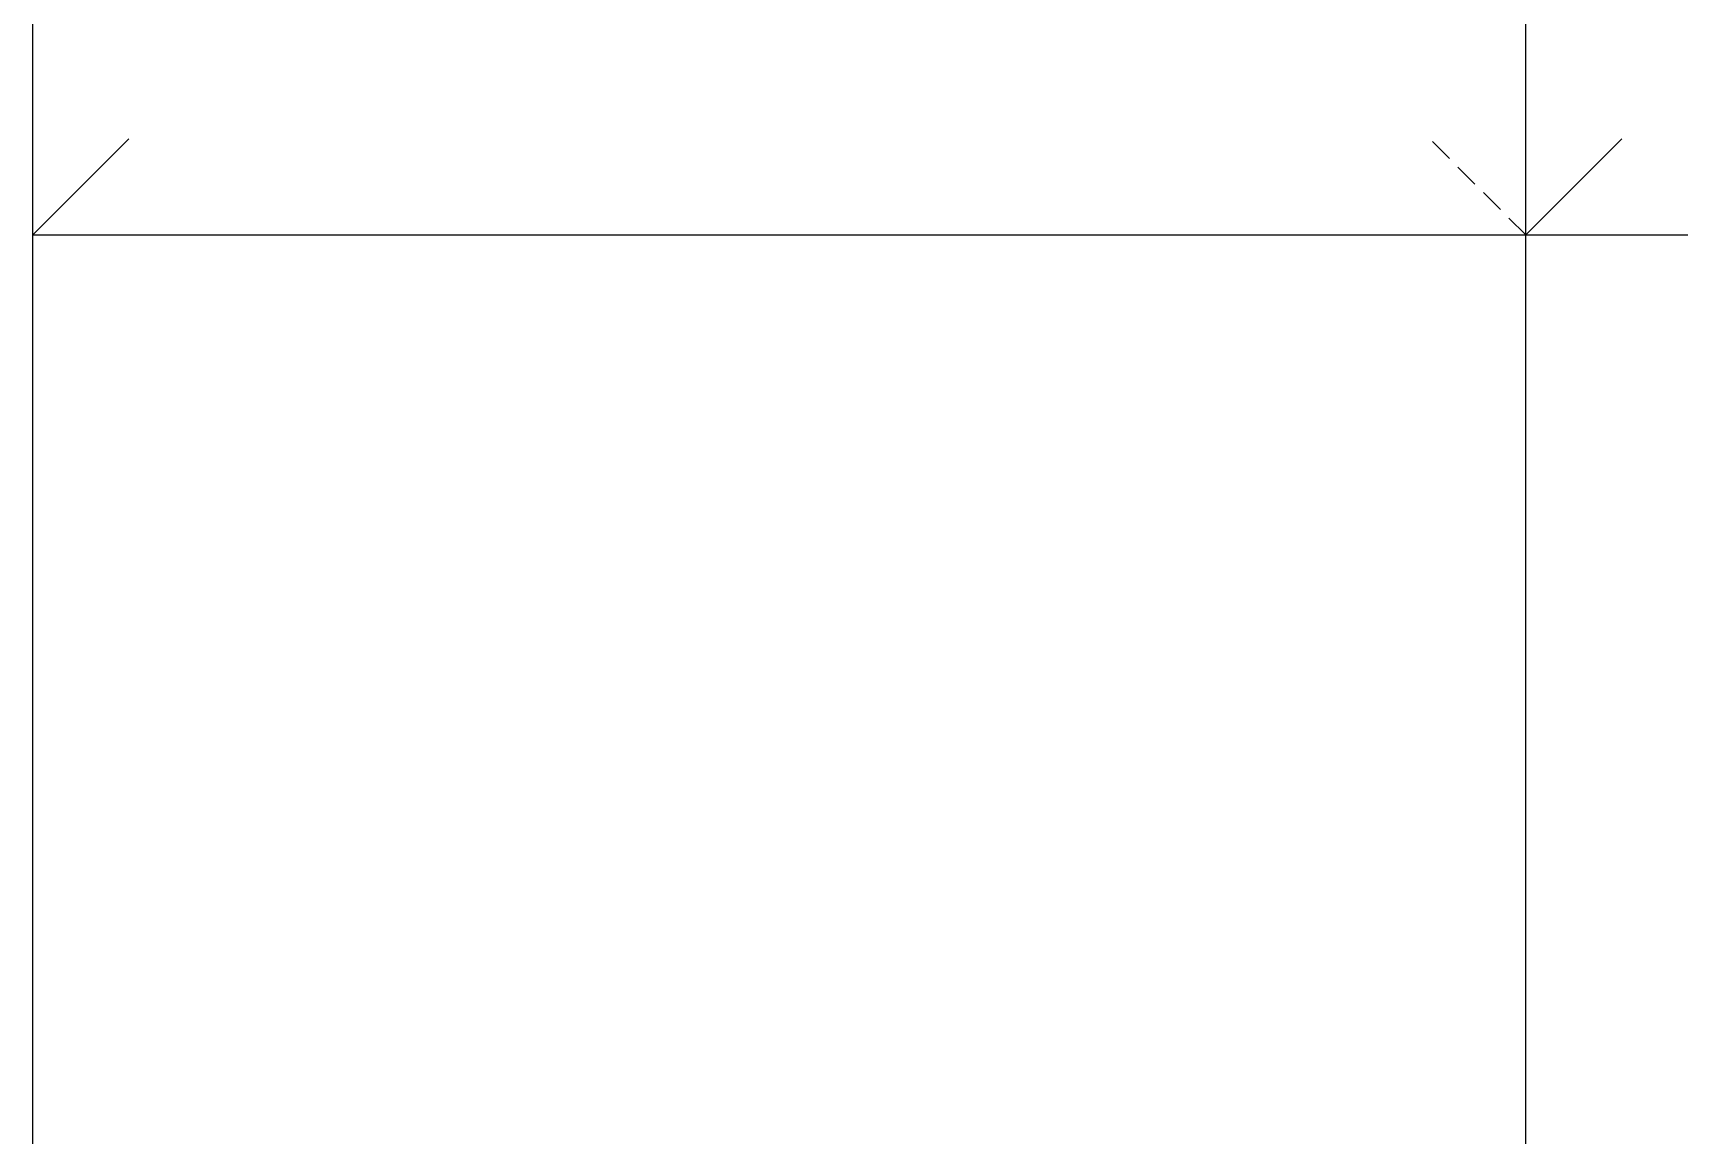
# Model space of a CAD drawing. Header units: inches. Extents: x -2661 to 42767, y -1222 to 9099.
# Drawn here: x -1948.4 to -1845.7, y 3373.4 to 3442.2 of the extents above; entities that cross this region are included whole.
import ezdxf

# ---------------------------------------------------------------- set-up
doc = ezdxf.new("R2010")
doc.units = ezdxf.units.IN
doc.header["$LTSCALE"] = 12
doc.header["$MEASUREMENT"] = 0
doc.linetypes.add('HIDDEN2', pattern=[0.1875, 0.125, -0.0625])
doc.layers.get('0').update_dxf_attribs({"linetype": 'CONTINUOUS'})
doc.layers.add('S-ANNO-GRID-NONPLOT', color=251, linetype='CONTINUOUS', plot=False)

# ---------------------------------------------------------------- blocks, each defined once
blk = doc.blocks.new('Se_24x36_STARTERS_GRID')
for p, q in [((-372.84, 184), (-372.84, 276)), ((-279.63, -92), (-279.63, 276)), ((-372.84, 184), (-366.84, 190)), ((-279.63, 184), (-273.63, 190)), ((-372.84, 92), (-372.84, 184)), ((-372.84, 184), (-279.63, 184)), ((-279.63, 184), (-186.42, 184))]:
    blk.add_line(p, q)
at = {"linetype": 'HIDDEN2'}
blk.add_line((-279.63, 184), (-285.63, 190), dxfattribs=at)

msp = doc.modelspace()

# ---------------------------------------------------------------- block references
at = {"layer": 'S-ANNO-GRID-NONPLOT'}
msp.add_blockref('Se_24x36_STARTERS_GRID', (-1575.60916, 3245.54657), dxfattribs=at)

doc.saveas('drawing.dxf')
